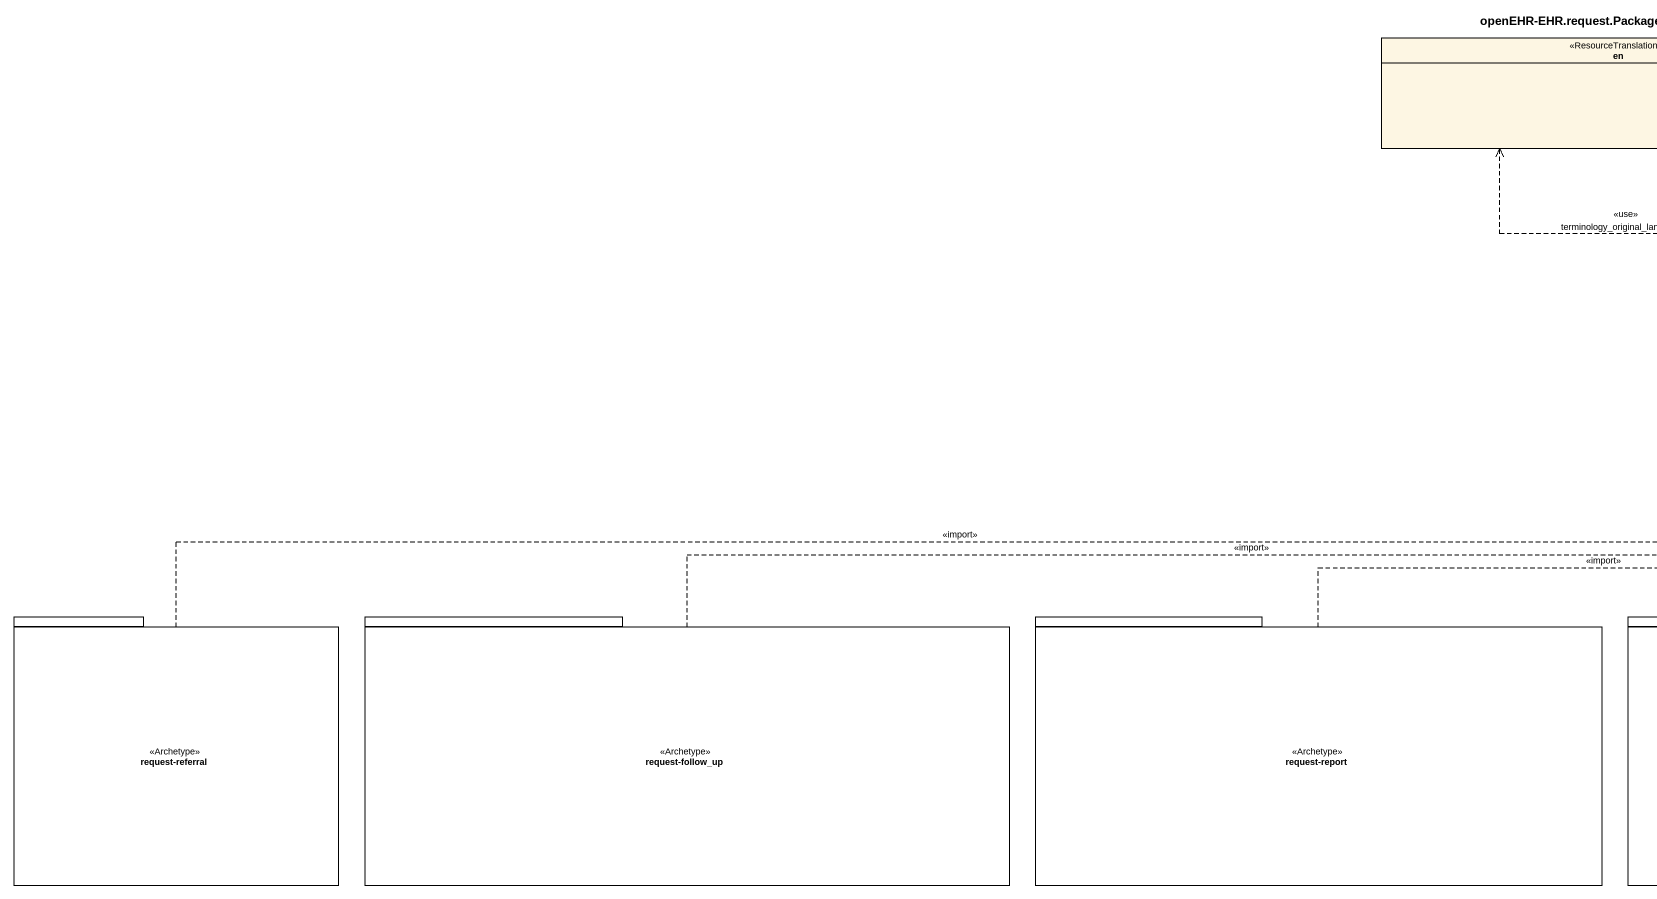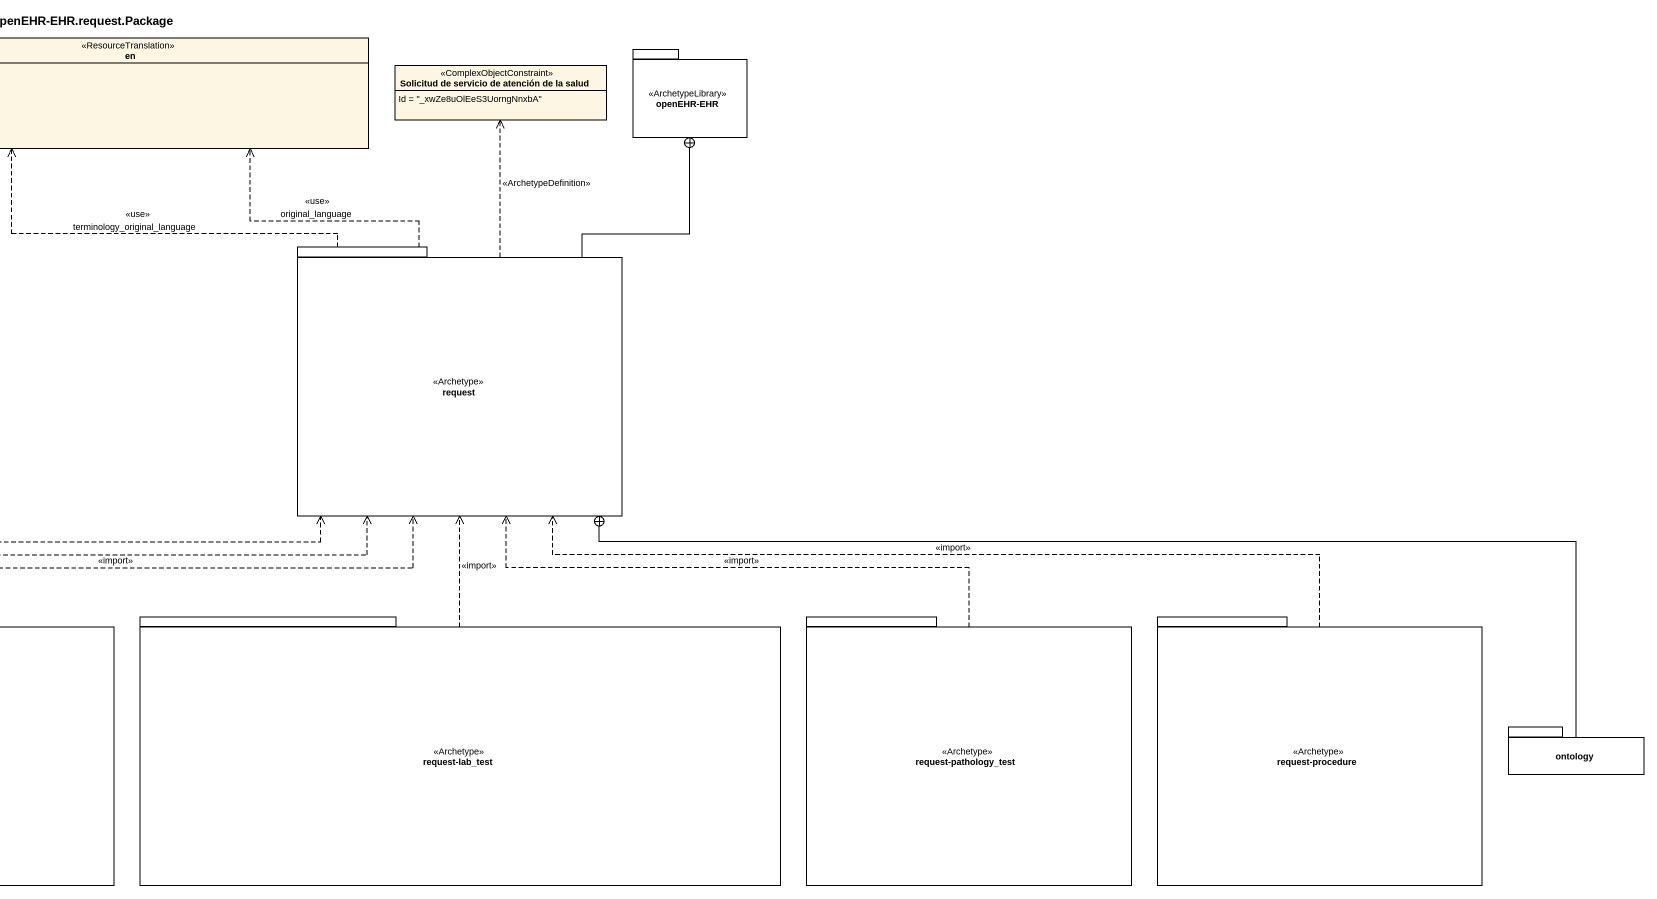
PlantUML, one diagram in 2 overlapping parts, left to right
@startuml
title openEHR-EHR.request.Package
hide circle
hide empty members
enum en <<ResourceTranslation>>
class "Solicitud de servicio de atención de la salud" as Solicitud_de_servicio_de <<ComplexObjectConstraint>> {
  Id = "_xwZe8uOlEeS3UorngNnxbA"
}
package "openEHR-EHR" as openEHR_EHR <<ArchetypeLibrary>> {
}
package request <<Archetype>> {
}
package "request-referral" as request_referral <<Archetype>> {
}
package "request-follow_up" as request_follow_up <<Archetype>> {
}
package "request-report" as request_report <<Archetype>> {
}
package "request-lab_test" as request_lab_test <<Archetype>> {
}
package "request-pathology_test" as request_pathology_test <<Archetype>> {
}
package "request-procedure" as request_procedure <<Archetype>> {
}
package ontology {
}
request .up.> en : <<use>>\nterminology_original_language
request .up.> en : <<use>>\noriginal_language
request .up.> Solicitud_de_servicio_de : <<ArchetypeDefinition>>
request -up-+ openEHR_EHR
request_referral .right.> request : <<import>>
request_follow_up .right.> request : <<import>>
request_report .right.> request : <<import>>
request_lab_test .up.> request : <<import>>
request_pathology_test .up.> request : <<import>>
request_procedure .left.> request : <<import>>
ontology -left-+ request
@enduml
